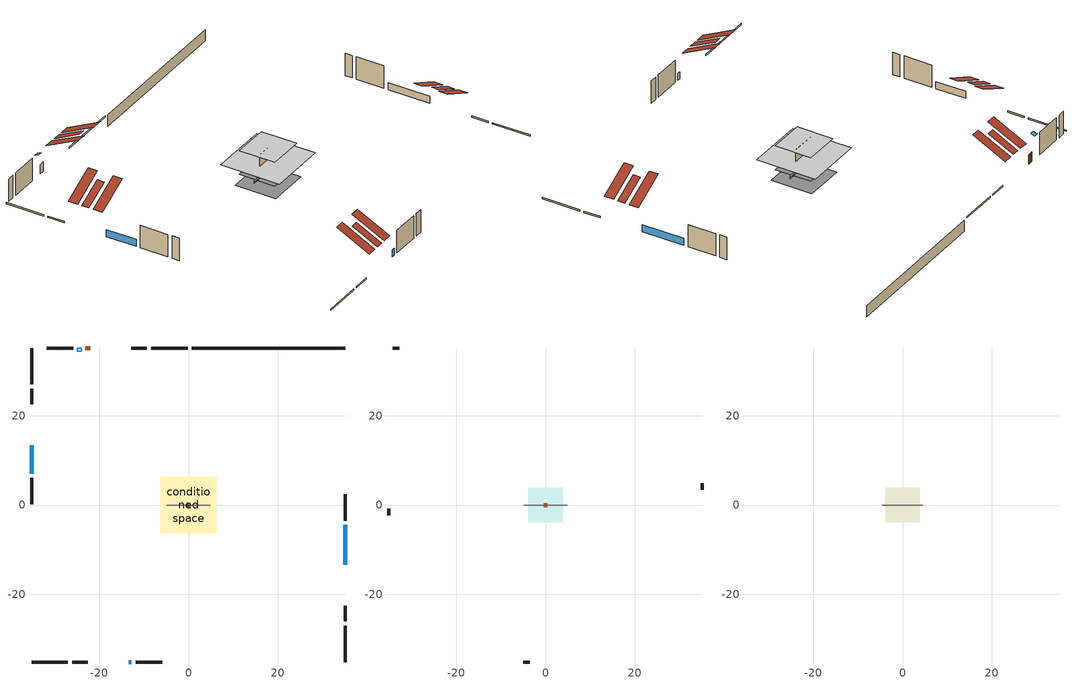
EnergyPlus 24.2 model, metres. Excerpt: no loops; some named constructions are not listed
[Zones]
conditioned space
 floor outside (Floor2 construction): -0.57,-0.57 -0.57,0.57 0.57,0.57 0.57,-0.57 z0.15
 floor adiabatic (AdiabaticFloorConstruction): -6.31,-6.31 -6.31,6.31 6.31,6.31 6.31,-6.31 z2.59
 floor foundation (Slab1 construction): -4.4,-4.4 -4.4,4.4 4.4,4.4 4.4,-4.4 z-2.29
 floor foundation (Slab1 construction 1): -2.11,-2.11 -2.11,2.11 2.11,2.11 2.11,-2.11 z0
 wall outside (RimJoist1 construction): -0.22,35.15 -8.37,35.15 / -35.15,-35.15 -27,-35.15 / -35.15,35.15 -35.15,27 / 35.15,-35.15 35.15,-27 z0.15:0.46
 wall outside (RimJoist3 construction): -9.3,35.15 -12.8,35.15 / -26.07,-35.15 -22.57,-35.15 / -35.15,26.07 -35.15,22.57 / 35.15,-26.07 35.15,-22.57 z0.15:0.46
 wall outside (AdiabaticWallConstruction 1): -21.97,35.15 -23.13,35.15 z0.15:2.19
 wall outside (AdiabaticWallConstruction): -35.15,13.4 -35.15,7 / -13.4,-35.15 -12.79,-35.15 / 35.15,-13.4 35.15,-4.42 z0.15:1.68
 wall outside (Wall1 construction): -25.85,35.15 -31.79,35.15 / -11.86,-35.15 -5.92,-35.15 / -35.15,6.07 -35.15,0.13 / 35.15,-3.49 35.15,2.45 z0.15:5.03
 wall foundation (FoundationWall1 construction): 35.15,35.15 0.71,35.15 z-2.29:0.15
 wall to garage (FoundationWall2 construction): 4.88,0 -4.88,0 z-0.15:0
 wall to garage (RimJoist2 construction): 4.88,0 -4.88,0 z0.15:0.46
 wall to attic - unvented (RimJoist4 construction): 4.57,0 -4.57,0 z0.15:0.46
 wall to garage (AdiabaticWallConstruction 1): 0.39,0 -0.39,0 z0.15:2.19
 wall to garage (Wall2 construction): 2.85,0 -2.85,0 z0.15:5.03
 window (WindowConstruction): -35.15,13.4 -35.15,7 z0.15:1.68
 window (WindowConstruction 1): -13.4,-35.15 -12.79,-35.15 z0.15:1.68
 window (WindowConstruction 2): 35.15,-13.4 35.15,-4.42 z0.15:1.68
 door (Door): -21.98,35.15 -23.13,35.15 z0.15:2.19
 door inside (Door 1): 0.39,0 -0.39,0 z0.15:2.19
 ceiling adiabatic (AdiabaticFloorConstruction): 6.31,-6.31 6.31,6.31 -6.31,6.31 -6.31,-6.31 z2.59
 roof outside (Roof2 construction): -18.15,35.15,5.15 -18.15,29.7,7.88 -16.63,29.7,7.88 -16.63,35.15,5.15; -17.22,-35.15,5.15 -17.22,-29.7,7.88 -18.74,-29.7,7.88 -18.74,-35.15,5.15; -35.15,17.22,5.15 -29.7,17.22,7.88 -29.7,18.74,7.88 -35.15,18.74,5.15; 35.15,-17.22,5.15 29.7,-17.22,7.88 29.7,-18.74,7.88 35.15,-18.74,5.15
 roof outside (AdiabaticRoofConstruction): -24.92,35.16,5.15 -24.92,34.38,5.54 -24.06,34.38,5.54 -24.06,35.16,5.15
 skylight (SkylightConstruction): -24.92,35.15,5.15 -24.92,34.38,5.54 -24.06,34.38,5.54 -24.06,35.15,5.15
garage
 floor foundation (Slab2 construction): -3.85,-3.81 -3.85,3.81 3.85,3.81 3.85,-3.81 z0
 wall outside (Wall3 construction): -32.72,35.15 -34.23,35.15 / -4.99,-35.15 -3.48,-35.15 / -35.15,-0.8 -35.15,-2.3 / 35.15,3.38 35.15,4.88 z0.15:5.03
 roof outside (Roof3 construction): -21.05,35.15,5.15 -21.05,28.12,8.67 -19.08,28.12,8.67 -19.08,35.15,5.15; -14.33,-35.15,5.15 -14.33,-28.12,8.67 -16.29,-28.12,8.67 -16.29,-35.15,5.15; -35.15,14.33,5.15 -28.12,14.33,8.67 -28.12,16.29,8.67 -35.15,16.29,5.15; 35.15,-14.33,5.15 28.12,-14.33,8.67 28.12,-16.29,8.67 35.15,-16.29,5.15
attic - unvented
 floor to conditioned space (Floor1 construction Reversed): -3.83,-3.83 -3.83,3.83 3.83,3.83 3.83,-3.83 z5.15
 roof outside (Roof1 construction): -15.7,35.15,5.15 -15.7,28.13,8.66 -13.73,28.13,8.66 -13.73,35.15,5.15; -19.67,-35.15,5.15 -19.67,-28.13,8.66 -21.64,-28.13,8.66 -21.64,-35.15,5.15; -35.15,19.67,5.15 -28.13,19.67,8.66 -28.13,21.64,8.66 -35.15,21.64,5.15; 35.15,-19.67,5.15 28.13,-19.67,8.66 28.13,-21.64,8.66 35.15,-21.64,5.15
[Material] Roughness=Rough; Thermal Absorptance=0.9
Name | Thickness {m} | Conductivity {W/m-K} | Density {kg/m3} | Specific Heat {J/kg-K} | Solar Absorptance | Visible Absorptance
ceiling loosefill ins | 0.254 | 0.0480833 | 16.02 | 1046.75 | 0.7 | 0.7
ceiling stud and cavity | 0.1397 | 0.12039 | 65.682 | 1177.47 | 0.7 | 0.7
gypsum board | 0.0127 | 0.160291 | 801 | 837.4 | 0.6 | 0.6
osb sheathing 0.5 in. 1; osb sheathing 0.5 in. 2 | 0.0127 | 0.115458 | 512.64 | 1214.23 | 0.7 | 0.7
osb sheathing 2.0 in. 1 | 0.0508 | 0.115458 | 512.64 | 1214.23 | 0.7 | 0.7
rim joist rigid ins 2 | 0.103632 | 0.029427 | 32.04 | 1214.23 | 0.7 | 0.7
rim joist stud and cavity 1 | 0.0508 | 0.0363751 | 125.044 | 1163.47 | 0.6 | 0.6
rim joist stud and cavity 3 | 0.0508 | 0.122701 | 125.044 | 1163.47 | 0.6 | 0.6
wall layer 1 | 0.1524 | 56.523 | 2242.8 | 837.4 | 0.7 | 0.7
wall rigid ins 1 | 0.051816 | 0.029427 | 32.04 | 1214.23 | 0.7 | 0.7
wall rigid ins 2 | 0.512978 | 0.029427 | 32.04 | 1214.23 | 0.7 | 0.7
wall stud and cavity 1 | 0.1397 | 0.101645 | 139.0536 | 1170.24 | 0.7 | 0.7
wall stud and cavity 3 | 0.0889 | 0.380278 | 52.3479 | 1209.89 | 0.7 | 0.7
wood siding 2 | 0.0254 | 0.102417 | 544.68 | 1172.36 | 0.7 | 0.7
[Construction]
AdiabaticWallConstruction 1 Reversed: gypsum board, wall stud and cavity 3, wall rigid ins 2, wood siding 2
Floor1 construction: ceiling loosefill ins, ceiling stud and cavity, gypsum board
FoundationWall2 construction Reversed: gypsum board, wall layer 1, osb sheathing 0.5 in. 2
RimJoist2 construction Reversed: rim joist stud and cavity 1, osb sheathing 2.0 in. 1
RimJoist4 construction Reversed: rim joist stud and cavity 3, osb sheathing 2.0 in. 1, rim joist rigid ins 2
Wall2 construction Reversed: gypsum board, wall stud and cavity 1, osb sheathing 0.5 in. 1, wall rigid ins 1
[Schedule:Day:Interval]
interior lighting schedule day: No, 01:00, 0.108182, 04:00, 0.0901515, 05:00, 0.0991667, 06:00, 0.162273, 07:00, 0.270455, 08:00, 0.342576, 10:00, 0.369621, 11:00, 0.351591, 12:00, 0.333561, 13:00, 0.324545, 14:00, 0.31553, 15:00, 0.333561, 16:00, 0.369621, 17:00, 0.450758, 18:00, 0.585985, 19:00, 0.775303, 20:00, 0.955606, 21:00, 0.991667, 22:00, 0.712197, 23:00, 0.360606, 24:00, 0.162273
interior lighting schedule day 1: No, 01:00, 0.100909, 04:00, 0.0840909, 05:00, 0.0925, 06:00, 0.151364, 07:00, 0.252273, 08:00, 0.319545, 10:00, 0.344773, 11:00, 0.327955, 12:00, 0.311136, 13:00, 0.302727, 14:00, 0.294318, 15:00, 0.311136, 16:00, 0.344773, 17:00, 0.420455, 18:00, 0.546591, 19:00, 0.723182, 20:00, 0.891364, 21:00, 0.925, 22:00, 0.664318, 23:00, 0.336364, 24:00, 0.151364
interior lighting schedule day 2: No, 01:00, 0.0927273, 04:00, 0.0772727, 05:00, 0.085, 06:00, 0.139091, 07:00, 0.231818, 08:00, 0.293636, 10:00, 0.316818, 11:00, 0.301364, 12:00, 0.285909, 13:00, 0.278182, 14:00, 0.270455, 15:00, 0.285909, 16:00, 0.316818, 17:00, 0.386364, 18:00, 0.502273, 19:00, 0.664545, 20:00, 0.819091, 21:00, 0.85, 22:00, 0.610455, 23:00, 0.309091, 24:00, 0.139091
interior lighting schedule day 3: No, 01:00, 0.0845455, 04:00, 0.0704545, 05:00, 0.0775, 06:00, 0.126818, 07:00, 0.211364, 08:00, 0.267727, 10:00, 0.288864, 11:00, 0.274773, 12:00, 0.260682, 13:00, 0.253636, 14:00, 0.246591, 15:00, 0.260682, 16:00, 0.288864, 17:00, 0.352273, 18:00, 0.457955, 19:00, 0.605909, 20:00, 0.746818, 21:00, 0.775, 22:00, 0.556591, 23:00, 0.281818, 24:00, 0.126818
interior lighting schedule day 4: No, 01:00, 0.0763636, 04:00, 0.0636364, 05:00, 0.07, 06:00, 0.114545, 07:00, 0.190909, 08:00, 0.241818, 10:00, 0.260909, 11:00, 0.248182, 12:00, 0.235455, 13:00, 0.229091, 14:00, 0.222727, 15:00, 0.235455, 16:00, 0.260909, 17:00, 0.318182, 18:00, 0.413636, 19:00, 0.547273, 20:00, 0.674545, 21:00, 0.7, 22:00, 0.502727, 23:00, 0.254545, 24:00, 0.114545
interior lighting schedule day 5: No, 01:00, 0.0727273, 04:00, 0.0606061, 05:00, 0.0666667, 06:00, 0.109091, 07:00, 0.181818, 08:00, 0.230303, 10:00, 0.248485, 11:00, 0.236364, 12:00, 0.224242, 13:00, 0.218182, 14:00, 0.212121, 15:00, 0.224242, 16:00, 0.248485, 17:00, 0.30303, 18:00, 0.393939, 19:00, 0.521212, 20:00, 0.642424, 21:00, 0.666667, 22:00, 0.478788, 23:00, 0.242424, 24:00, 0.109091
interior lighting schedule day 6: No, 01:00, 0.0745455, 04:00, 0.0621212, 05:00, 0.0683333, 06:00, 0.111818, 07:00, 0.186364, 08:00, 0.236061, 10:00, 0.254697, 11:00, 0.242273, 12:00, 0.229848, 13:00, 0.223636, 14:00, 0.217424, 15:00, 0.229848, 16:00, 0.254697, 17:00, 0.310606, 18:00, 0.403788, 19:00, 0.534242, 20:00, 0.658485, 21:00, 0.683333, 22:00, 0.490758, 23:00, 0.248485, 24:00, 0.111818
interior lighting schedule day 7: No, 01:00, 0.08, 04:00, 0.0666667, 05:00, 0.0733333, 06:00, 0.12, 07:00, 0.2, 08:00, 0.253333, 10:00, 0.273333, 11:00, 0.26, 12:00, 0.246667, 13:00, 0.24, 14:00, 0.233333, 15:00, 0.246667, 16:00, 0.273333, 17:00, 0.333333, 18:00, 0.433333, 19:00, 0.573333, 20:00, 0.706667, 21:00, 0.733333, 22:00, 0.526667, 23:00, 0.266667, 24:00, 0.12
interior lighting schedule day 8: No, 01:00, 0.0890909, 04:00, 0.0742424, 05:00, 0.0816667, 06:00, 0.133636, 07:00, 0.222727, 08:00, 0.282121, 10:00, 0.304394, 11:00, 0.289545, 12:00, 0.274697, 13:00, 0.267273, 14:00, 0.259848, 15:00, 0.274697, 16:00, 0.304394, 17:00, 0.371212, 18:00, 0.482576, 19:00, 0.638485, 20:00, 0.78697, 21:00, 0.816667, 22:00, 0.586515, 23:00, 0.29697, 24:00, 0.133636
interior lighting schedule day 9: No, 01:00, 0.0972727, 04:00, 0.0810606, 05:00, 0.0891667, 06:00, 0.145909, 07:00, 0.243182, 08:00, 0.30803, 10:00, 0.332348, 11:00, 0.316136, 12:00, 0.299924, 13:00, 0.291818, 14:00, 0.283712, 15:00, 0.299924, 16:00, 0.332348, 17:00, 0.405303, 18:00, 0.526894, 19:00, 0.697121, 20:00, 0.859242, 21:00, 0.891667, 22:00, 0.640379, 23:00, 0.324242, 24:00, 0.145909
interior lighting schedule day 10: No, 01:00, 0.105455, 04:00, 0.0878788, 05:00, 0.0966667, 06:00, 0.158182, 07:00, 0.263636, 08:00, 0.333939, 10:00, 0.360303, 11:00, 0.342727, 12:00, 0.325152, 13:00, 0.316364, 14:00, 0.307576, 15:00, 0.325152, 16:00, 0.360303, 17:00, 0.439394, 18:00, 0.571212, 19:00, 0.755758, 20:00, 0.931515, 21:00, 0.966667, 22:00, 0.694242, 23:00, 0.351515, 24:00, 0.158182
interior lighting schedule day 11: No, 01:00, 0.109091, 04:00, 0.0909091, 05:00, 0.1, 06:00, 0.163636, 07:00, 0.272727, 08:00, 0.345455, 10:00, 0.372727, 11:00, 0.354545, 12:00, 0.336364, 13:00, 0.327273, 14:00, 0.318182, 15:00, 0.336364, 16:00, 0.372727, 17:00, 0.454545, 18:00, 0.590909, 19:00, 0.781818, 20:00, 0.963636, 21:00, 1, 22:00, 0.718182, 23:00, 0.363636, 24:00, 0.163636
interior lighting schedule default day; occupants schedule default day; clothes dryer schedule default day; cooking range schedule default day; misc plug loads schedule default day; misc tv schedule default day; general water use schedule default day; garage lighting schedule default day; exterior lighting schedule default day: No, 24:00, 0
occupants schedule day: No, 05:00, 0.426829, 06:00, 0.719512, 07:00, 1, 08:00, 0.670732, 09:00, 0.329268, 14:00, 0.170732, 15:00, 0.231707, 16:00, 0.329268, 17:00, 0.5, 18:00, 0.670732, 19:00, 0.829268, 21:00, 1, 22:00, 0.853659, 23:00, 0.646341, 24:00, 0.426829
clothes dryer schedule day: No, 01:00, 0.123457, 02:00, 0.0740741, 03:00, 0.0493827, 04:00, 0.0246914, 05:00, 0.0493827, 06:00, 0.0740741, 07:00, 0.197531, 08:00, 0.395062, 09:00, 0.592593, 10:00, 0.839506, 11:00, 0.962963, 12:00, 1, 13:00, 0.91358, 14:00, 0.82716, 15:00, 0.716049, 16:00, 0.753086, 17:00, 0.679012, 18:00, 0.666667, 20:00, 0.62963, 21:00, 0.641975, 22:00, 0.666667, 23:00, 0.54321, 24:00, 0.296296
cooking range schedule day: No, 05:00, 0.0597015, 06:00, 0.11194, 07:00, 0.171642, 08:00, 0.291045, 11:00, 0.343284, 12:00, 0.402985, 13:00, 0.462687, 14:00, 0.343284, 15:00, 0.291045, 16:00, 0.402985, 17:00, 0.567164, 18:00, 1, 19:00, 0.850746, 20:00, 0.432836, 21:00, 0.291045, 22:00, 0.231343, 23:00, 0.171642, 24:00, 0.11194
misc plug loads schedule day: No, 06:00, 0.705882, 07:00, 0.745098, 08:00, 0.803922, 15:00, 0.823529, 16:00, 0.862745, 17:00, 0.921569, 18:00, 0.980392, 19:00, 1, 20:00, 0.980392, 21:00, 0.941176, 22:00, 0.862745, 23:00, 0.784314, 24:00, 0.72549
misc tv schedule day: No, 01:00, 0.106061, 02:00, 0.0530303, 03:00, 0.030303, 04:00, 0.0227273, 05:00, 0.030303, 06:00, 0.0454545, 07:00, 0.0757576, 08:00, 0.113636, 09:00, 0.151515, 10:00, 0.189394, 11:00, 0.212121, 12:00, 0.234848, 13:00, 0.25, 14:00, 0.287879, 15:00, 0.318182, 16:00, 0.348485, 17:00, 0.409091, 18:00, 0.469697, 19:00, 0.606061, 20:00, 0.833333, 21:00, 1, 22:00, 0.94697, 23:00, 0.583333, 24:00, 0.257576
general water use schedule day: No, 01:00, 0.315068, 03:00, 0.287671, 04:00, 0.342466, 05:00, 0.369863, 06:00, 0.520548, 07:00, 0.60274, 08:00, 0.534247, 10:00, 0.506849, 11:00, 0.465753, 14:00, 0.479452, 15:00, 0.534247, 16:00, 0.589041, 17:00, 0.69863, 18:00, 0.876712, 19:00, 0.890411, 20:00, 0.986301, 21:00, 1, 22:00, 0.863014, 23:00, 0.616438, 24:00, 0.465753
garage lighting schedule day: No, 01:00, 0.194943, 02:00, 0.16104, 03:00, 0.127137, 04:00, 0.144088, 05:00, 0.177991, 06:00, 0.262749, 07:00, 0.355983, 08:00, 0.347507, 09:00, 0.288177, 10:00, 0.245798, 11:00, 0.228846, 12:00, 0.211895, 15:00, 0.177991, 16:00, 0.22037, 17:00, 0.262749, 18:00, 0.372934, 19:00, 0.711966, 20:00, 0.991667, 21:00, 0.957764, 22:00, 0.813675, 23:00, 0.533974, 24:00, 0.330556
garage lighting schedule day 1: No, 01:00, 0.181838, 02:00, 0.150214, 03:00, 0.11859, 04:00, 0.134402, 05:00, 0.166026, 06:00, 0.245085, 07:00, 0.332051, 08:00, 0.324145, 09:00, 0.268803, 10:00, 0.229274, 11:00, 0.213462, 12:00, 0.19765, 15:00, 0.166026, 16:00, 0.205556, 17:00, 0.245085, 18:00, 0.347863, 19:00, 0.664103, 20:00, 0.925, 21:00, 0.893376, 22:00, 0.758974, 23:00, 0.498077, 24:00, 0.308333
garage lighting schedule day 2: No, 01:00, 0.167094, 02:00, 0.138034, 03:00, 0.108974, 04:00, 0.123504, 05:00, 0.152564, 06:00, 0.225214, 07:00, 0.305128, 08:00, 0.297863, 09:00, 0.247009, 10:00, 0.210684, 11:00, 0.196154, 12:00, 0.181624, 15:00, 0.152564, 16:00, 0.188889, 17:00, 0.225214, 18:00, 0.319658, 19:00, 0.610256, 20:00, 0.85, 21:00, 0.82094, 22:00, 0.697436, 23:00, 0.457692, 24:00, 0.283333
garage lighting schedule day 3: No, 01:00, 0.15235, 02:00, 0.125855, 03:00, 0.099359, 04:00, 0.112607, 05:00, 0.139103, 06:00, 0.205342, 07:00, 0.278205, 08:00, 0.271581, 09:00, 0.225214, 10:00, 0.192094, 11:00, 0.178846, 12:00, 0.165598, 15:00, 0.139103, 16:00, 0.172222, 17:00, 0.205342, 18:00, 0.291453, 19:00, 0.55641, 20:00, 0.775, 21:00, 0.748504, 22:00, 0.635897, 23:00, 0.417308, 24:00, 0.258333
garage lighting schedule day 4: No, 01:00, 0.137607, 02:00, 0.113675, 03:00, 0.0897436, 04:00, 0.101709, 05:00, 0.125641, 06:00, 0.18547, 07:00, 0.251282, 08:00, 0.245299, 09:00, 0.203419, 10:00, 0.173504, 11:00, 0.161538, 12:00, 0.149573, 15:00, 0.125641, 16:00, 0.155556, 17:00, 0.18547, 18:00, 0.263248, 19:00, 0.502564, 20:00, 0.7, 21:00, 0.676068, 22:00, 0.574359, 23:00, 0.376923, 24:00, 0.233333
garage lighting schedule day 5: No, 01:00, 0.131054, 02:00, 0.108262, 03:00, 0.0854701, 04:00, 0.0968661, 05:00, 0.119658, 06:00, 0.176638, 07:00, 0.239316, 08:00, 0.233618, 09:00, 0.193732, 10:00, 0.165242, 11:00, 0.153846, 12:00, 0.14245, 15:00, 0.119658, 16:00, 0.148148, 17:00, 0.176638, 18:00, 0.250712, 19:00, 0.478632, 20:00, 0.666667, 21:00, 0.643875, 22:00, 0.547009, 23:00, 0.358974, 24:00, 0.222222
garage lighting schedule day 6: No, 01:00, 0.13433, 02:00, 0.110969, 03:00, 0.0876068, 04:00, 0.0992877, 05:00, 0.12265, 06:00, 0.181054, 07:00, 0.245299, 08:00, 0.239459, 09:00, 0.198575, 10:00, 0.169373, 11:00, 0.157692, 12:00, 0.146011, 15:00, 0.12265, 16:00, 0.151852, 17:00, 0.181054, 18:00, 0.25698, 19:00, 0.490598, 20:00, 0.683333, 21:00, 0.659972, 22:00, 0.560684, 23:00, 0.367949, 24:00, 0.227778
garage lighting schedule day 7: No, 01:00, 0.14416, 02:00, 0.119088, 03:00, 0.0940171, 04:00, 0.106553, 05:00, 0.131624, 06:00, 0.194302, 07:00, 0.263248, 08:00, 0.25698, 09:00, 0.213105, 10:00, 0.181766, 11:00, 0.169231, 12:00, 0.156695, 15:00, 0.131624, 16:00, 0.162963, 17:00, 0.194302, 18:00, 0.275783, 19:00, 0.526496, 20:00, 0.733333, 21:00, 0.708262, 22:00, 0.601709, 23:00, 0.394872, 24:00, 0.244444
garage lighting schedule day 8: No, 01:00, 0.160541, 02:00, 0.132621, 03:00, 0.104701, 04:00, 0.118661, 05:00, 0.146581, 06:00, 0.216382, 07:00, 0.293162, 08:00, 0.286182, 09:00, 0.237322, 10:00, 0.202422, 11:00, 0.188462, 12:00, 0.174501, 15:00, 0.146581, 16:00, 0.181481, 17:00, 0.216382, 18:00, 0.307123, 19:00, 0.586325, 20:00, 0.816667, 21:00, 0.788746, 22:00, 0.670085, 23:00, 0.439744, 24:00, 0.272222
garage lighting schedule day 9: No, 01:00, 0.175285, 02:00, 0.144801, 03:00, 0.114316, 04:00, 0.129558, 05:00, 0.160043, 06:00, 0.236254, 07:00, 0.320085, 08:00, 0.312464, 09:00, 0.259117, 10:00, 0.221011, 11:00, 0.205769, 12:00, 0.190527, 15:00, 0.160043, 16:00, 0.198148, 17:00, 0.236254, 18:00, 0.335328, 19:00, 0.640171, 20:00, 0.891667, 21:00, 0.861182, 22:00, 0.731624, 23:00, 0.480128, 24:00, 0.297222
garage lighting schedule day 10: No, 01:00, 0.190028, 02:00, 0.15698, 03:00, 0.123932, 04:00, 0.140456, 05:00, 0.173504, 06:00, 0.256125, 07:00, 0.347009, 08:00, 0.338746, 09:00, 0.280912, 10:00, 0.239601, 11:00, 0.223077, 12:00, 0.206553, 15:00, 0.173504, 16:00, 0.214815, 17:00, 0.256125, 18:00, 0.363533, 19:00, 0.694017, 20:00, 0.966667, 21:00, 0.933618, 22:00, 0.793162, 23:00, 0.520513, 24:00, 0.322222
garage lighting schedule day 11: No, 01:00, 0.196581, 02:00, 0.162393, 03:00, 0.128205, 04:00, 0.145299, 05:00, 0.179487, 06:00, 0.264957, 07:00, 0.358974, 08:00, 0.350427, 09:00, 0.290598, 10:00, 0.247863, 11:00, 0.230769, 12:00, 0.213675, 15:00, 0.179487, 16:00, 0.222222, 17:00, 0.264957, 18:00, 0.376068, 19:00, 0.717949, 20:00, 1, 21:00, 0.965812, 22:00, 0.820513, 23:00, 0.538462, 24:00, 0.333333
exterior lighting schedule day: No, 01:00, 0.566667, 03:00, 0.524167, 05:00, 0.495833, 06:00, 0.5525, 07:00, 0.623333, 08:00, 0.580833, 09:00, 0.439167, 10:00, 0.354167, 12:00, 0.34, 13:00, 0.354167, 14:00, 0.396667, 15:00, 0.425, 16:00, 0.495833, 17:00, 0.623333, 18:00, 0.793333, 19:00, 0.906667, 20:00, 0.963333, 21:00, 0.991667, 22:00, 0.920833, 23:00, 0.793333, 24:00, 0.665833
exterior lighting schedule day 1: No, 01:00, 0.528571, 03:00, 0.488929, 05:00, 0.4625, 06:00, 0.515357, 07:00, 0.581429, 08:00, 0.541786, 09:00, 0.409643, 10:00, 0.330357, 12:00, 0.317143, 13:00, 0.330357, 14:00, 0.37, 15:00, 0.396429, 16:00, 0.4625, 17:00, 0.581429, 18:00, 0.74, 19:00, 0.845714, 20:00, 0.898571, 21:00, 0.925, 22:00, 0.858929, 23:00, 0.74, 24:00, 0.621071
exterior lighting schedule day 10: No, 01:00, 0.552381, 03:00, 0.510952, 05:00, 0.483333, 06:00, 0.538571, 07:00, 0.607619, 08:00, 0.56619, 09:00, 0.428095, 10:00, 0.345238, 12:00, 0.331429, 13:00, 0.345238, 14:00, 0.386667, 15:00, 0.414286, 16:00, 0.483333, 17:00, 0.607619, 18:00, 0.773333, 19:00, 0.88381, 20:00, 0.939048, 21:00, 0.966667, 22:00, 0.897619, 23:00, 0.773333, 24:00, 0.649048
exterior lighting schedule day 11: No, 01:00, 0.571429, 03:00, 0.528571, 05:00, 0.5, 06:00, 0.557143, 07:00, 0.628571, 08:00, 0.585714, 09:00, 0.442857, 10:00, 0.357143, 12:00, 0.342857, 13:00, 0.357143, 14:00, 0.4, 15:00, 0.428571, 16:00, 0.5, 17:00, 0.628571, 18:00, 0.8, 19:00, 0.914286, 20:00, 0.971429, 21:00, 1, 22:00, 0.928571, 23:00, 0.8, 24:00, 0.671429
exterior lighting schedule day 2: No, 01:00, 0.485714, 03:00, 0.449286, 05:00, 0.425, 06:00, 0.473571, 07:00, 0.534286, 08:00, 0.497857, 09:00, 0.376429, 10:00, 0.303571, 12:00, 0.291429, 13:00, 0.303571, 14:00, 0.34, 15:00, 0.364286, 16:00, 0.425, 17:00, 0.534286, 18:00, 0.68, 19:00, 0.777143, 20:00, 0.825714, 21:00, 0.85, 22:00, 0.789286, 23:00, 0.68, 24:00, 0.570714
exterior lighting schedule day 3: No, 01:00, 0.442857, 03:00, 0.409643, 05:00, 0.3875, 06:00, 0.431786, 07:00, 0.487143, 08:00, 0.453929, 09:00, 0.343214, 10:00, 0.276786, 12:00, 0.265714, 13:00, 0.276786, 14:00, 0.31, 15:00, 0.332143, 16:00, 0.3875, 17:00, 0.487143, 18:00, 0.62, 19:00, 0.708571, 20:00, 0.752857, 21:00, 0.775, 22:00, 0.719643, 23:00, 0.62, 24:00, 0.520357
exterior lighting schedule day 4: No, 01:00, 0.4, 03:00, 0.37, 05:00, 0.35, 06:00, 0.39, 07:00, 0.44, 08:00, 0.41, 09:00, 0.31, 10:00, 0.25, 12:00, 0.24, 13:00, 0.25, 14:00, 0.28, 15:00, 0.3, 16:00, 0.35, 17:00, 0.44, 18:00, 0.56, 19:00, 0.64, 20:00, 0.68, 21:00, 0.7, 22:00, 0.65, 23:00, 0.56, 24:00, 0.47
exterior lighting schedule day 5: No, 01:00, 0.380952, 03:00, 0.352381, 05:00, 0.333333, 06:00, 0.371429, 07:00, 0.419048, 08:00, 0.390476, 09:00, 0.295238, 10:00, 0.238095, 12:00, 0.228571, 13:00, 0.238095, 14:00, 0.266667, 15:00, 0.285714, 16:00, 0.333333, 17:00, 0.419048, 18:00, 0.533333, 19:00, 0.609524, 20:00, 0.647619, 21:00, 0.666667, 22:00, 0.619048, 23:00, 0.533333, 24:00, 0.447619
exterior lighting schedule day 6: No, 01:00, 0.390476, 03:00, 0.36119, 05:00, 0.341667, 06:00, 0.380714, 07:00, 0.429524, 08:00, 0.400238, 09:00, 0.302619, 10:00, 0.244048, 12:00, 0.234286, 13:00, 0.244048, 14:00, 0.273333, 15:00, 0.292857, 16:00, 0.341667, 17:00, 0.429524, 18:00, 0.546667, 19:00, 0.624762, 20:00, 0.66381, 21:00, 0.683333, 22:00, 0.634524, 23:00, 0.546667, 24:00, 0.45881
exterior lighting schedule day 7: No, 01:00, 0.419048, 03:00, 0.387619, 05:00, 0.366667, 06:00, 0.408571, 07:00, 0.460952, 08:00, 0.429524, 09:00, 0.324762, 10:00, 0.261905, 12:00, 0.251429, 13:00, 0.261905, 14:00, 0.293333, 15:00, 0.314286, 16:00, 0.366667, 17:00, 0.460952, 18:00, 0.586667, 19:00, 0.670476, 20:00, 0.712381, 21:00, 0.733333, 22:00, 0.680952, 23:00, 0.586667, 24:00, 0.492381
exterior lighting schedule day 8: No, 01:00, 0.466667, 03:00, 0.431667, 05:00, 0.408333, 06:00, 0.455, 07:00, 0.513333, 08:00, 0.478333, 09:00, 0.361667, 10:00, 0.291667, 12:00, 0.28, 13:00, 0.291667, 14:00, 0.326667, 15:00, 0.35, 16:00, 0.408333, 17:00, 0.513333, 18:00, 0.653333, 19:00, 0.746667, 20:00, 0.793333, 21:00, 0.816667, 22:00, 0.758333, 23:00, 0.653333, 24:00, 0.548333
exterior lighting schedule day 9: No, 01:00, 0.509524, 03:00, 0.47131, 05:00, 0.445833, 06:00, 0.496786, 07:00, 0.560476, 08:00, 0.522262, 09:00, 0.394881, 10:00, 0.318452, 12:00, 0.305714, 13:00, 0.318452, 14:00, 0.356667, 15:00, 0.382143, 16:00, 0.445833, 17:00, 0.560476, 18:00, 0.713333, 19:00, 0.815238, 20:00, 0.86619, 21:00, 0.891667, 22:00, 0.827976, 23:00, 0.713333, 24:00, 0.59869
[Schedule:Week:Daily]
occupants schedule Week Rule - Jan1-Dec31: occupants schedule day, occupants schedule day, occupants schedule day, occupants schedule day, occupants schedule day, occupants schedule day, occupants schedule day, occupants schedule default day, occupants schedule default day, occupants schedule default day, occupants schedule default day, occupants schedule default day
clothes dryer schedule Week Rule - Jan1-Dec31: clothes dryer schedule day, clothes dryer schedule day, clothes dryer schedule day, clothes dryer schedule day, clothes dryer schedule day, clothes dryer schedule day, clothes dryer schedule day, clothes dryer schedule default day, clothes dryer schedule default day, clothes dryer schedule default day, clothes dryer schedule default day, clothes dryer schedule default day
cooking range schedule Week Rule - Jan1-Dec31: cooking range schedule day, cooking range schedule day, cooking range schedule day, cooking range schedule day, cooking range schedule day, cooking range schedule day, cooking range schedule day, cooking range schedule default day, cooking range schedule default day, cooking range schedule default day, cooking range schedule default day, cooking range schedule default day
misc plug loads schedule Week Rule - Jan1-Dec31: misc plug loads schedule day, misc plug loads schedule day, misc plug loads schedule day, misc plug loads schedule day, misc plug loads schedule day, misc plug loads schedule day, misc plug loads schedule day, misc plug loads schedule default day, misc plug loads schedule default day, misc plug loads schedule default day, misc plug loads schedule default day, misc plug loads schedule default day
misc tv schedule Week Rule - Jan1-Dec31: misc tv schedule day, misc tv schedule day, misc tv schedule day, misc tv schedule day, misc tv schedule day, misc tv schedule day, misc tv schedule day, misc tv schedule default day, misc tv schedule default day, misc tv schedule default day, misc tv schedule default day, misc tv schedule default day
general water use schedule Week Rule - Jan1-Dec31: general water use schedule day, general water use schedule day, general water use schedule day, general water use schedule day, general water use schedule day, general water use schedule day, general water use schedule day, general water use schedule default day, general water use schedule default day, general water use schedule default day, general water use schedule default day, general water use schedule default day
garage lighting schedule Week Rule - Oct28-Nov3: garage lighting schedule day 9, garage lighting schedule day 9, garage lighting schedule day 9, garage lighting schedule day 9, garage lighting schedule day 10, garage lighting schedule day 10, garage lighting schedule day 10, garage lighting schedule default day, garage lighting schedule default day, garage lighting schedule default day, garage lighting schedule default day, garage lighting schedule default day
garage lighting schedule Week Rule - Nov4-Nov24: garage lighting schedule day 10, garage lighting schedule day 10, garage lighting schedule day 10, garage lighting schedule day 10, garage lighting schedule day 10, garage lighting schedule day 10, garage lighting schedule day 10, garage lighting schedule default day, garage lighting schedule default day, garage lighting schedule default day, garage lighting schedule default day, garage lighting schedule default day
garage lighting schedule Week Rule - Nov25-Dec1: garage lighting schedule day 10, garage lighting schedule day 10, garage lighting schedule day 10, garage lighting schedule day 10, garage lighting schedule day 10, garage lighting schedule day 10, garage lighting schedule day 11, garage lighting schedule default day, garage lighting schedule default day, garage lighting schedule default day, garage lighting schedule default day, garage lighting schedule default day
garage lighting schedule Week Rule - Dec2-Dec31: garage lighting schedule day 11, garage lighting schedule day 11, garage lighting schedule day 11, garage lighting schedule day 11, garage lighting schedule day 11, garage lighting schedule day 11, garage lighting schedule day 11, garage lighting schedule default day, garage lighting schedule default day, garage lighting schedule default day, garage lighting schedule default day, garage lighting schedule default day
exterior lighting schedule Week Rule - Jan1-Jan27: exterior lighting schedule day, exterior lighting schedule day, exterior lighting schedule day, exterior lighting schedule day, exterior lighting schedule day, exterior lighting schedule day, exterior lighting schedule day, exterior lighting schedule default day, exterior lighting schedule default day, exterior lighting schedule default day, exterior lighting schedule default day, exterior lighting schedule default day
exterior lighting schedule Week Rule - Jan28-Feb3: exterior lighting schedule day, exterior lighting schedule day, exterior lighting schedule day, exterior lighting schedule day, exterior lighting schedule day 1, exterior lighting schedule day 1, exterior lighting schedule day 1, exterior lighting schedule default day, exterior lighting schedule default day, exterior lighting schedule default day, exterior lighting schedule default day, exterior lighting schedule default day
exterior lighting schedule Week Rule - Feb4-Feb24: exterior lighting schedule day 1, exterior lighting schedule day 1, exterior lighting schedule day 1, exterior lighting schedule day 1, exterior lighting schedule day 1, exterior lighting schedule day 1, exterior lighting schedule day 1, exterior lighting schedule default day, exterior lighting schedule default day, exterior lighting schedule default day, exterior lighting schedule default day, exterior lighting schedule default day
exterior lighting schedule Week Rule - Feb25-Mar3: exterior lighting schedule day 1, exterior lighting schedule day 1, exterior lighting schedule day 1, exterior lighting schedule day 1, exterior lighting schedule day 2, exterior lighting schedule day 2, exterior lighting schedule day 2, exterior lighting schedule default day, exterior lighting schedule default day, exterior lighting schedule default day, exterior lighting schedule default day, exterior lighting schedule default day
exterior lighting schedule Week Rule - Mar4-Mar31: exterior lighting schedule day 2, exterior lighting schedule day 2, exterior lighting schedule day 2, exterior lighting schedule day 2, exterior lighting schedule day 2, exterior lighting schedule day 2, exterior lighting schedule day 2, exterior lighting schedule default day, exterior lighting schedule default day, exterior lighting schedule default day, exterior lighting schedule default day, exterior lighting schedule default day
exterior lighting schedule Week Rule - Apr1-Apr28: exterior lighting schedule day 3, exterior lighting schedule day 3, exterior lighting schedule day 3, exterior lighting schedule day 3, exterior lighting schedule day 3, exterior lighting schedule day 3, exterior lighting schedule day 3, exterior lighting schedule default day, exterior lighting schedule default day, exterior lighting schedule default day, exterior lighting schedule default day, exterior lighting schedule default day
exterior lighting schedule Week Rule - Apr29-May5: exterior lighting schedule day 3, exterior lighting schedule day 3, exterior lighting schedule day 4, exterior lighting schedule day 4, exterior lighting schedule day 4, exterior lighting schedule day 4, exterior lighting schedule day 4, exterior lighting schedule default day, exterior lighting schedule default day, exterior lighting schedule default day, exterior lighting schedule default day, exterior lighting schedule default day
exterior lighting schedule Week Rule - May6-May26: exterior lighting schedule day 4, exterior lighting schedule day 4, exterior lighting schedule day 4, exterior lighting schedule day 4, exterior lighting schedule day 4, exterior lighting schedule day 4, exterior lighting schedule day 4, exterior lighting schedule default day, exterior lighting schedule default day, exterior lighting schedule default day, exterior lighting schedule default day, exterior lighting schedule default day
exterior lighting schedule Week Rule - May27-Jun2: exterior lighting schedule day 4, exterior lighting schedule day 4, exterior lighting schedule day 4, exterior lighting schedule day 4, exterior lighting schedule day 4, exterior lighting schedule day 5, exterior lighting schedule day 5, exterior lighting schedule default day, exterior lighting schedule default day, exterior lighting schedule default day, exterior lighting schedule default day, exterior lighting schedule default day
exterior lighting schedule Week Rule - Jun3-Jun30: exterior lighting schedule day 5, exterior lighting schedule day 5, exterior lighting schedule day 5, exterior lighting schedule day 5, exterior lighting schedule day 5, exterior lighting schedule day 5, exterior lighting schedule day 5, exterior lighting schedule default day, exterior lighting schedule default day, exterior lighting schedule default day, exterior lighting schedule default day, exterior lighting schedule default day
exterior lighting schedule Week Rule - Jul1-Jul28: exterior lighting schedule day 6, exterior lighting schedule day 6, exterior lighting schedule day 6, exterior lighting schedule day 6, exterior lighting schedule day 6, exterior lighting schedule day 6, exterior lighting schedule day 6, exterior lighting schedule default day, exterior lighting schedule default day, exterior lighting schedule default day, exterior lighting schedule default day, exterior lighting schedule default day
exterior lighting schedule Week Rule - Jul29-Aug4: exterior lighting schedule day 6, exterior lighting schedule day 6, exterior lighting schedule day 6, exterior lighting schedule day 7, exterior lighting schedule day 7, exterior lighting schedule day 7, exterior lighting schedule day 7, exterior lighting schedule default day, exterior lighting schedule default day, exterior lighting schedule default day, exterior lighting schedule default day, exterior lighting schedule default day
exterior lighting schedule Week Rule - Aug5-Aug25: exterior lighting schedule day 7, exterior lighting schedule day 7, exterior lighting schedule day 7, exterior lighting schedule day 7, exterior lighting schedule day 7, exterior lighting schedule day 7, exterior lighting schedule day 7, exterior lighting schedule default day, exterior lighting schedule default day, exterior lighting schedule default day, exterior lighting schedule default day, exterior lighting schedule default day
exterior lighting schedule Week Rule - Aug26-Sep1: exterior lighting schedule day 7, exterior lighting schedule day 7, exterior lighting schedule day 7, exterior lighting schedule day 7, exterior lighting schedule day 7, exterior lighting schedule day 7, exterior lighting schedule day 8, exterior lighting schedule default day, exterior lighting schedule default day, exterior lighting schedule default day, exterior lighting schedule default day, exterior lighting schedule default day
exterior lighting schedule Week Rule - Sep2-Sep29: exterior lighting schedule day 8, exterior lighting schedule day 8, exterior lighting schedule day 8, exterior lighting schedule day 8, exterior lighting schedule day 8, exterior lighting schedule day 8, exterior lighting schedule day 8, exterior lighting schedule default day, exterior lighting schedule default day, exterior lighting schedule default day, exterior lighting schedule default day, exterior lighting schedule default day
exterior lighting schedule Week Rule - Sep30-Oct6: exterior lighting schedule day 8, exterior lighting schedule day 9, exterior lighting schedule day 9, exterior lighting schedule day 9, exterior lighting schedule day 9, exterior lighting schedule day 9, exterior lighting schedule day 9, exterior lighting schedule default day, exterior lighting schedule default day, exterior lighting schedule default day, exterior lighting schedule default day, exterior lighting schedule default day
exterior lighting schedule Week Rule - Oct7-Oct27: exterior lighting schedule day 9, exterior lighting schedule day 9, exterior lighting schedule day 9, exterior lighting schedule day 9, exterior lighting schedule day 9, exterior lighting schedule day 9, exterior lighting schedule day 9, exterior lighting schedule default day, exterior lighting schedule default day, exterior lighting schedule default day, exterior lighting schedule default day, exterior lighting schedule default day
exterior lighting schedule Week Rule - Oct28-Nov3: exterior lighting schedule day 9, exterior lighting schedule day 9, exterior lighting schedule day 9, exterior lighting schedule day 9, exterior lighting schedule day 10, exterior lighting schedule day 10, exterior lighting schedule day 10, exterior lighting schedule default day, exterior lighting schedule default day, exterior lighting schedule default day, exterior lighting schedule default day, exterior lighting schedule default day
exterior lighting schedule Week Rule - Nov4-Nov24: exterior lighting schedule day 10, exterior lighting schedule day 10, exterior lighting schedule day 10, exterior lighting schedule day 10, exterior lighting schedule day 10, exterior lighting schedule day 10, exterior lighting schedule day 10, exterior lighting schedule default day, exterior lighting schedule default day, exterior lighting schedule default day, exterior lighting schedule default day, exterior lighting schedule default day
exterior lighting schedule Week Rule - Nov25-Dec1: exterior lighting schedule day 10, exterior lighting schedule day 10, exterior lighting schedule day 10, exterior lighting schedule day 10, exterior lighting schedule day 10, exterior lighting schedule day 10, exterior lighting schedule day 11, exterior lighting schedule default day, exterior lighting schedule default day, exterior lighting schedule default day, exterior lighting schedule default day, exterior lighting schedule default day
exterior lighting schedule Week Rule - Dec2-Dec31: exterior lighting schedule day 11, exterior lighting schedule day 11, exterior lighting schedule day 11, exterior lighting schedule day 11, exterior lighting schedule day 11, exterior lighting schedule day 11, exterior lighting schedule day 11, exterior lighting schedule default day, exterior lighting schedule default day, exterior lighting schedule default day, exterior lighting schedule default day, exterior lighting schedule default day
